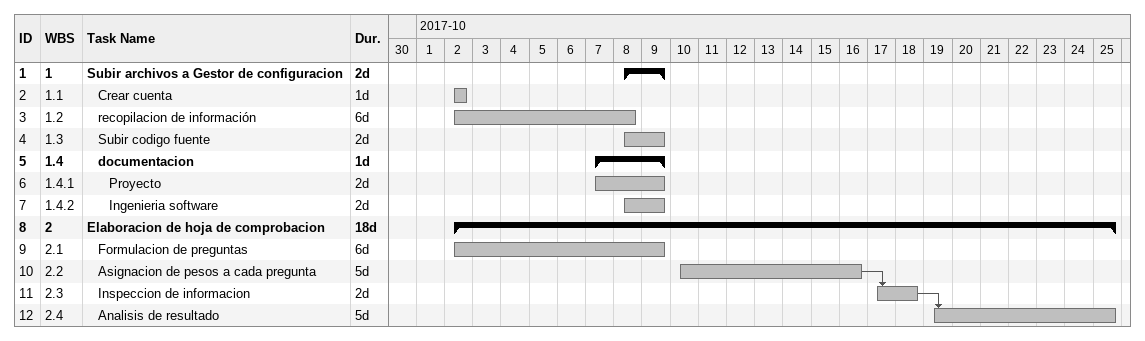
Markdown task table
| ID | WBS | Task | Duration | Start | Finish | Predecessors |
|---|---|---|---|---|---|---|
| 1 | 1 | **Subir archivos a Gestor de configuracion** | 2d | 2017-10-08 | 2017-10-09 |  |
| 2 | 1.1 | Crear cuenta | 1d | 2017-10-02 | 2017-10-02 |  |
| 3 | 1.2 | recopilacion de información | 6d | 2017-10-02 | 2017-10-08 |  |
| 4 | 1.3 | Subir codigo fuente | 2d | 2017-10-08 | 2017-10-09 |  |
| 5 | 1.4 | **documentacion** | 1d | 2017-10-07 | 2017-10-09 |  |
| 6 | 1.4.1 | Proyecto | 2d | 2017-10-07 | 2017-10-09 |  |
| 7 | 1.4.2 | Ingenieria software | 2d | 2017-10-08 | 2017-10-09 |  |
| 8 | 2 | **Elaboracion de hoja de comprobacion** | 18d | 2017-10-02 | 2017-10-25 |  |
| 9 | 2.1 | Formulacion de preguntas | 6d | 2017-10-02 | 2017-10-09 |  |
| 10 | 2.2 | Asignacion de pesos a cada pregunta | 5d | 2017-10-10 | 2017-10-16 |  |
| 11 | 2.3 | Inspeccion de informacion | 2d | 2017-10-17 | 2017-10-18 | 10 |
| 12 | 2.4 | Analisis de resultado | 5d | 2017-10-19 | 2017-10-25 | 11 |
